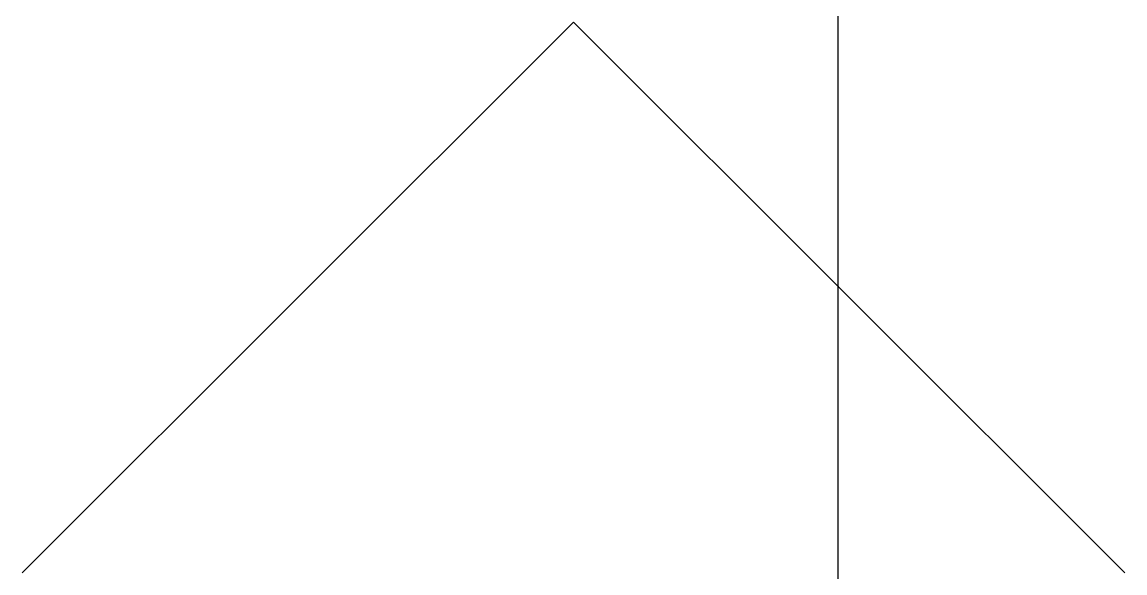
# Model space of a CAD drawing. Header units: millimetres. Extents: x 10 to 30, y 20 to 30.
import ezdxf

# ---------------------------------------------------------------- set-up
doc = ezdxf.new("R2010")
doc.units = ezdxf.units.MM
doc.layers.get('0').update_dxf_attribs({"lineweight": 25, "true_color": 0xffffff})

msp = doc.modelspace()

# ---------------------------------------------------------------- linework, layer by layer
msp.add_xline((24.8, 26), (0, 1))
msp.add_lwpolyline([(10, 20), (20, 30), (30, 20)])
msp.add_point((24.8, 25.2))

doc.saveas('drawing.dxf')
